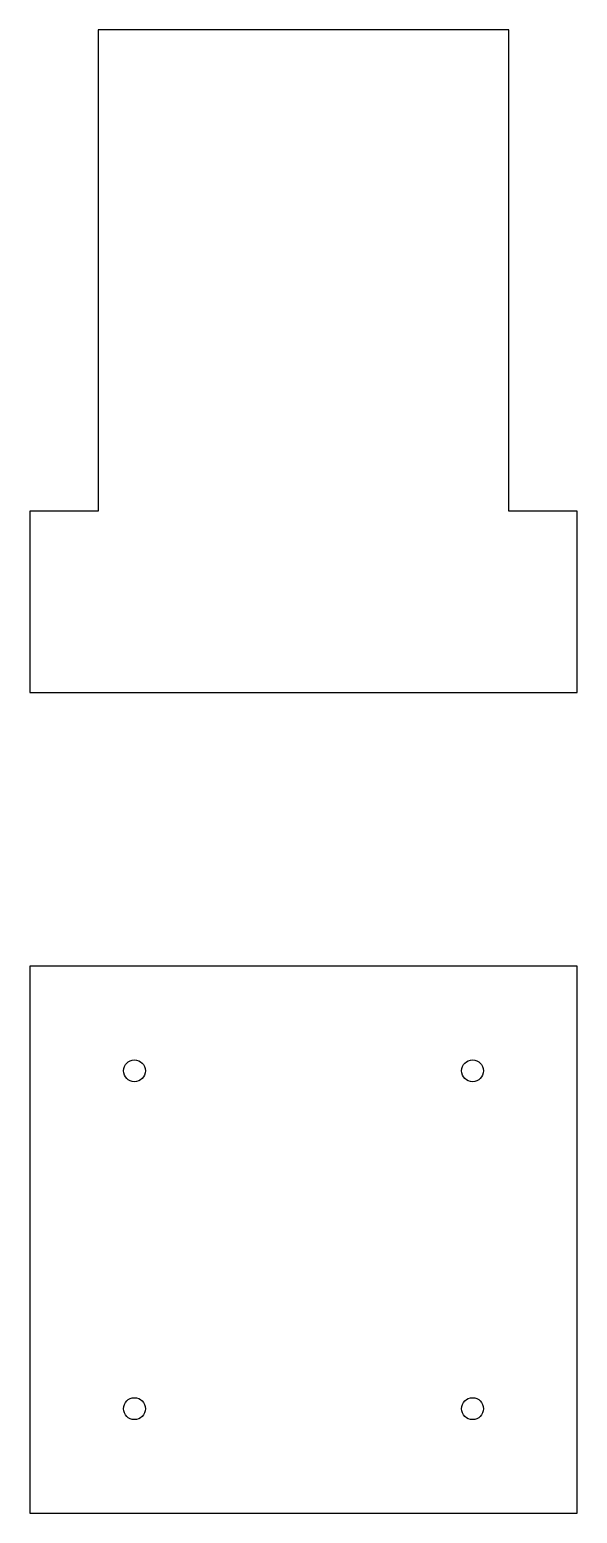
# Model space of a CAD drawing. Header units: millimetres. Extents: x 80 to 160, y 60 to 277.
import ezdxf

# ---------------------------------------------------------------- set-up
doc = ezdxf.new("R2010")
doc.units = ezdxf.units.MM
doc.layers.add('GEOMETRY', color=7, linetype='Continuous')

msp = doc.modelspace()

# ---------------------------------------------------------------- linework, layer by layer
at = {"layer": 'GEOMETRY'}
for points in [[(80, 180), (160, 180), (160, 206.5), (150, 206.5), (150, 276.9), (90, 276.9), (90, 206.5), (80, 206.5)], [(80, 60), (160, 60), (160, 140), (80, 140)]]:
    msp.add_lwpolyline(points, close=True, dxfattribs=at)
for centre in [(95.3, 124.7), (144.7, 124.7), (95.3, 75.3), (144.7, 75.3)]:
    msp.add_circle(centre, 1.6, dxfattribs=at)

doc.saveas('drawing.dxf')
